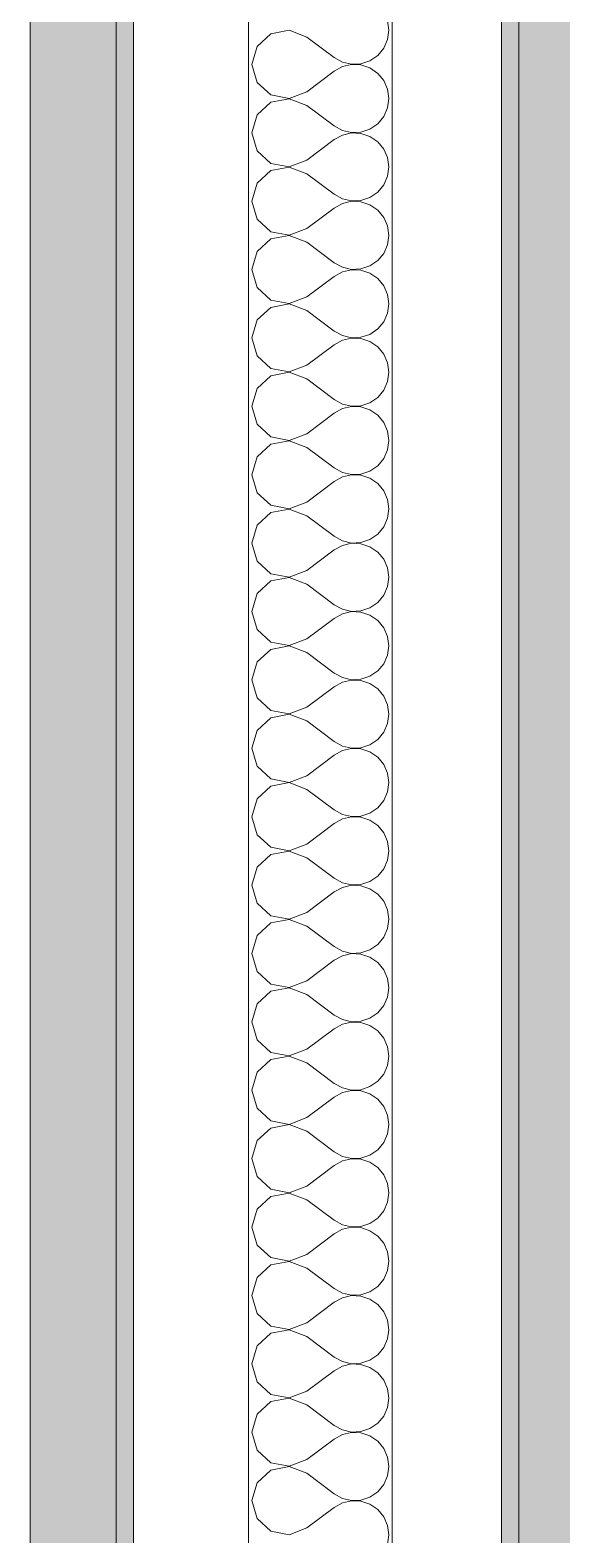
# Model space of a CAD drawing. Header units: millimetres. Extents: x -48147 to 1436659, y -488302 to 18123.
# Drawn here: x 1423918.6 to 1424011.1, y -481390 to -481128 of the extents above; entities that cross this region are included whole.
import ezdxf

# ---------------------------------------------------------------- set-up
doc = ezdxf.new("R2010")
doc.units = ezdxf.units.MM
doc.header["$MEASUREMENT"] = 0
doc.linetypes.add('Wipeout_Contour', pattern=[1000, 0, -1000])
doc.layers.add('New_A-25-M_Wall_Int', color=7, linetype='Continuous')
doc.layers.add('New_A-25-M_Wall_Int_Pen_No__1', color=7, linetype='Continuous', lineweight=13)
doc.layers.add('New_A-25-M_Wall_Int_Pen_No__107', color=7, linetype='Continuous', lineweight=15, true_color=0xa6a6a6)

# ---------------------------------------------------------------- blocks, each defined once
blk = doc.blocks.new('*X440', base_point=(1424163.9, -483032.8))
at = {"layer": 'New_A-25-M_Wall_Int_Pen_No__107', "linetype": 'Continuous'}
for p, q in [((1423981.01, -481128.04), (1423980.78, -481126.41)), ((1423960.49, -481128.66), (1423958.09, -481130.86)), ((1423963.69, -481128.06), (1423960.49, -481128.66)), ((1423966.72, -481129.23), (1423963.69, -481128.06)), ((1423980.78, -481129.66), (1423981.01, -481128.04)), ((1423958.09, -481130.86), (1423957.2, -481133.99)), ((1423966.72, -481129.23), (1423971.49, -481132.8)), ((1423979.07, -481132.43), (1423980.12, -481131.16)), ((1423980.12, -481131.16), (1423980.78, -481129.66)), ((1423957.2, -481133.99), (1423958.09, -481137.12)), ((1423971.49, -481132.8), (1423972.92, -481133.59)), ((1423972.92, -481134.38), (1423971.49, -481135.18)), ((1423972.92, -481133.59), (1423974.52, -481133.96)), ((1423974.52, -481134.01), (1423972.92, -481134.38)), ((1423974.52, -481133.96), (1423976.16, -481133.88)), ((1423976.16, -481134.09), (1423974.52, -481134.01)), ((1423976.16, -481133.88), (1423977.72, -481133.36)), ((1423977.72, -481134.62), (1423976.16, -481134.09)), ((1423977.72, -481133.36), (1423979.07, -481132.43)), ((1423966.72, -481138.75), (1423971.49, -481135.18)), ((1423979.07, -481135.55), (1423977.72, -481134.62)), ((1423980.12, -481136.81), (1423979.07, -481135.55)), ((1423980.78, -481138.31), (1423980.12, -481136.81)), ((1423958.09, -481137.12), (1423960.49, -481139.31)), ((1423960.49, -481139.31), (1423963.69, -481139.92)), ((1423963.69, -481139.92), (1423966.72, -481138.75)), ((1423981.01, -481139.94), (1423980.78, -481138.31)), ((1423960.49, -481140.57), (1423958.09, -481142.76)), ((1423963.69, -481139.96), (1423960.49, -481140.57)), ((1423966.72, -481141.13), (1423963.69, -481139.96)), ((1423966.72, -481141.13), (1423971.49, -481144.7)), ((1423980.12, -481143.07), (1423980.78, -481141.57)), ((1423980.78, -481141.57), (1423981.01, -481139.94)), ((1423958.09, -481142.76), (1423957.2, -481145.89)), ((1423971.49, -481144.7), (1423972.92, -481145.5)), ((1423977.72, -481145.26), (1423979.07, -481144.33)), ((1423979.07, -481144.33), (1423980.12, -481143.07)), ((1423957.2, -481145.89), (1423958.09, -481149.02)), ((1423966.72, -481150.65), (1423971.49, -481147.08)), ((1423972.92, -481146.29), (1423971.49, -481147.08)), ((1423972.92, -481145.5), (1423974.52, -481145.87)), ((1423974.52, -481145.92), (1423972.92, -481146.29)), ((1423974.52, -481145.87), (1423976.16, -481145.79)), ((1423976.16, -481146), (1423974.52, -481145.92)), ((1423976.16, -481145.79), (1423977.72, -481145.26)), ((1423977.72, -481146.52), (1423976.16, -481146)), ((1423979.07, -481147.45), (1423977.72, -481146.52)), ((1423980.12, -481148.72), (1423979.07, -481147.45)), ((1423958.09, -481149.02), (1423960.49, -481151.22)), ((1423980.78, -481150.22), (1423980.12, -481148.72)), ((1423960.49, -481152.47), (1423958.09, -481154.67)), ((1423960.49, -481151.22), (1423963.69, -481151.82)), ((1423963.69, -481151.87), (1423960.49, -481152.47)), ((1423963.69, -481151.82), (1423966.72, -481150.65)), ((1423966.72, -481153.04), (1423963.69, -481151.87)), ((1423981.01, -481151.84), (1423980.78, -481150.22)), ((1423980.78, -481153.47), (1423981.01, -481151.84)), ((1423958.09, -481154.67), (1423957.2, -481157.8)), ((1423966.72, -481153.04), (1423971.49, -481156.61)), ((1423979.07, -481156.24), (1423980.12, -481154.97)), ((1423980.12, -481154.97), (1423980.78, -481153.47)), ((1423957.2, -481157.8), (1423958.09, -481160.93)), ((1423971.49, -481156.61), (1423972.92, -481157.4)), ((1423972.92, -481157.4), (1423974.52, -481157.77)), ((1423974.52, -481157.82), (1423972.92, -481158.19)), ((1423974.52, -481157.77), (1423976.16, -481157.69)), ((1423976.16, -481157.9), (1423974.52, -481157.82)), ((1423976.16, -481157.69), (1423977.72, -481157.17)), ((1423977.72, -481158.43), (1423976.16, -481157.9)), ((1423977.72, -481157.17), (1423979.07, -481156.24)), ((1423966.72, -481162.56), (1423971.49, -481158.99)), ((1423972.92, -481158.19), (1423971.49, -481158.99)), ((1423979.07, -481159.36), (1423977.72, -481158.43)), ((1423980.12, -481160.62), (1423979.07, -481159.36)), ((1423958.09, -481160.93), (1423960.49, -481163.12)), ((1423960.49, -481163.12), (1423963.69, -481163.73)), ((1423963.69, -481163.73), (1423966.72, -481162.56)), ((1423980.78, -481162.12), (1423980.12, -481160.62)), ((1423981.01, -481163.75), (1423980.78, -481162.12)), ((1423960.49, -481164.38), (1423958.09, -481166.57)), ((1423963.69, -481163.77), (1423960.49, -481164.38)), ((1423966.72, -481164.94), (1423963.69, -481163.77)), ((1423966.72, -481164.94), (1423971.49, -481168.51)), ((1423980.12, -481166.88), (1423980.78, -481165.38)), ((1423980.78, -481165.38), (1423981.01, -481163.75)), ((1423958.09, -481166.57), (1423957.2, -481169.7)), ((1423977.72, -481169.07), (1423979.07, -481168.14)), ((1423979.07, -481168.14), (1423980.12, -481166.88)), ((1423957.2, -481169.7), (1423958.09, -481172.83)), ((1423966.72, -481174.46), (1423971.49, -481170.89)), ((1423971.49, -481168.51), (1423972.92, -481169.31)), ((1423972.92, -481170.1), (1423971.49, -481170.89)), ((1423972.92, -481169.31), (1423974.52, -481169.68)), ((1423974.52, -481169.73), (1423972.92, -481170.1)), ((1423974.52, -481169.68), (1423976.16, -481169.6)), ((1423976.16, -481169.81), (1423974.52, -481169.73)), ((1423976.16, -481169.6), (1423977.72, -481169.07)), ((1423977.72, -481170.33), (1423976.16, -481169.81)), ((1423979.07, -481171.26), (1423977.72, -481170.33)), ((1423958.09, -481172.83), (1423960.49, -481175.03)), ((1423980.12, -481172.52), (1423979.07, -481171.26)), ((1423980.78, -481174.03), (1423980.12, -481172.52)), ((1423960.49, -481176.28), (1423958.09, -481178.48)), ((1423960.49, -481175.03), (1423963.69, -481175.63)), ((1423963.69, -481175.68), (1423960.49, -481176.28)), ((1423963.69, -481175.63), (1423966.72, -481174.46)), ((1423966.72, -481176.84), (1423963.69, -481175.68)), ((1423981.01, -481175.65), (1423980.78, -481174.03)), ((1423980.78, -481177.28), (1423981.01, -481175.65)), ((1423958.09, -481178.48), (1423957.2, -481181.61)), ((1423966.72, -481176.84), (1423971.49, -481180.42)), ((1423979.07, -481180.05), (1423980.12, -481178.78)), ((1423980.12, -481178.78), (1423980.78, -481177.28)), ((1423971.49, -481180.42), (1423972.92, -481181.21)), ((1423972.92, -481181.21), (1423974.52, -481181.58)), ((1423974.52, -481181.58), (1423976.16, -481181.5)), ((1423976.16, -481181.5), (1423977.72, -481180.98)), ((1423977.72, -481180.98), (1423979.07, -481180.05)), ((1423957.2, -481181.61), (1423958.09, -481184.74)), ((1423966.72, -481186.37), (1423971.49, -481182.8)), ((1423972.92, -481182), (1423971.49, -481182.8)), ((1423974.52, -481181.63), (1423972.92, -481182)), ((1423976.16, -481181.71), (1423974.52, -481181.63)), ((1423977.72, -481182.23), (1423976.16, -481181.71)), ((1423979.07, -481183.16), (1423977.72, -481182.23)), ((1423980.12, -481184.43), (1423979.07, -481183.16)), ((1423958.09, -481184.74), (1423960.49, -481186.93)), ((1423963.69, -481187.53), (1423966.72, -481186.37)), ((1423980.78, -481185.93), (1423980.12, -481184.43)), ((1423981.01, -481187.56), (1423980.78, -481185.93)), ((1423960.49, -481188.19), (1423958.09, -481190.38)), ((1423960.49, -481186.93), (1423963.69, -481187.53)), ((1423963.69, -481187.58), (1423960.49, -481188.19)), ((1423966.72, -481188.75), (1423963.69, -481187.58)), ((1423966.72, -481188.75), (1423971.49, -481192.32)), ((1423980.12, -481190.69), (1423980.78, -481189.19)), ((1423980.78, -481189.19), (1423981.01, -481187.56)), ((1423958.09, -481190.38), (1423957.2, -481193.51)), ((1423977.72, -481192.88), (1423979.07, -481191.95)), ((1423979.07, -481191.95), (1423980.12, -481190.69)), ((1423957.2, -481193.51), (1423958.09, -481196.64)), ((1423971.49, -481192.32), (1423972.92, -481193.12)), ((1423972.92, -481193.91), (1423971.49, -481194.7)), ((1423972.92, -481193.12), (1423974.52, -481193.49)), ((1423974.52, -481193.54), (1423972.92, -481193.91)), ((1423974.52, -481193.49), (1423976.16, -481193.41)), ((1423976.16, -481193.61), (1423974.52, -481193.54)), ((1423976.16, -481193.41), (1423977.72, -481192.88)), ((1423977.72, -481194.14), (1423976.16, -481193.61)), ((1423979.07, -481195.07), (1423977.72, -481194.14)), ((1423958.09, -481196.64), (1423960.49, -481198.84)), ((1423966.72, -481198.27), (1423971.49, -481194.7)), ((1423980.12, -481196.33), (1423979.07, -481195.07)), ((1423980.78, -481197.84), (1423980.12, -481196.33)), ((1423960.49, -481198.84), (1423963.69, -481199.44)), ((1423963.69, -481199.49), (1423960.49, -481200.09)), ((1423963.69, -481199.44), (1423966.72, -481198.27)), ((1423966.72, -481200.65), (1423963.69, -481199.49)), ((1423981.01, -481199.46), (1423980.78, -481197.84)), ((1423980.78, -481201.09), (1423981.01, -481199.46)), ((1423958.09, -481202.29), (1423957.2, -481205.42)), ((1423960.49, -481200.09), (1423958.09, -481202.29)), ((1423966.72, -481200.65), (1423971.49, -481204.23)), ((1423980.12, -481202.59), (1423980.78, -481201.09)), ((1423971.49, -481204.23), (1423972.92, -481205.02)), ((1423972.92, -481205.02), (1423974.52, -481205.39)), ((1423976.16, -481205.31), (1423977.72, -481204.79)), ((1423977.72, -481204.79), (1423979.07, -481203.86)), ((1423979.07, -481203.86), (1423980.12, -481202.59)), ((1423957.2, -481205.42), (1423958.09, -481208.55)), ((1423966.72, -481210.18), (1423971.49, -481206.61)), ((1423972.92, -481205.81), (1423971.49, -481206.61)), ((1423974.52, -481205.44), (1423972.92, -481205.81)), ((1423974.52, -481205.39), (1423976.16, -481205.31)), ((1423976.16, -481205.52), (1423974.52, -481205.44)), ((1423977.72, -481206.04), (1423976.16, -481205.52)), ((1423979.07, -481206.97), (1423977.72, -481206.04)), ((1423980.12, -481208.24), (1423979.07, -481206.97)), ((1423958.09, -481208.55), (1423960.49, -481210.74)), ((1423963.69, -481211.34), (1423966.72, -481210.18)), ((1423980.78, -481209.74), (1423980.12, -481208.24)), ((1423981.01, -481211.37), (1423980.78, -481209.74)), ((1423960.49, -481212), (1423958.09, -481214.19)), ((1423960.49, -481210.74), (1423963.69, -481211.34)), ((1423963.69, -481211.39), (1423960.49, -481212)), ((1423966.72, -481212.56), (1423963.69, -481211.39)), ((1423966.72, -481212.56), (1423971.49, -481216.13)), ((1423980.12, -481214.5), (1423980.78, -481212.99)), ((1423980.78, -481212.99), (1423981.01, -481211.37)), ((1423958.09, -481214.19), (1423957.2, -481217.32)), ((1423979.07, -481215.76), (1423980.12, -481214.5)), ((1423957.2, -481217.32), (1423958.09, -481220.45)), ((1423971.49, -481216.13), (1423972.92, -481216.92)), ((1423972.92, -481217.72), (1423971.49, -481218.51)), ((1423972.92, -481216.92), (1423974.52, -481217.3)), ((1423974.52, -481217.34), (1423972.92, -481217.72)), ((1423974.52, -481217.3), (1423976.16, -481217.22)), ((1423976.16, -481217.42), (1423974.52, -481217.34)), ((1423976.16, -481217.22), (1423977.72, -481216.69)), ((1423977.72, -481217.95), (1423976.16, -481217.42)), ((1423977.72, -481216.69), (1423979.07, -481215.76)), ((1423979.07, -481218.88), (1423977.72, -481217.95)), ((1423958.09, -481220.45), (1423960.49, -481222.64)), ((1423966.72, -481222.08), (1423971.49, -481218.51)), ((1423980.12, -481220.14), (1423979.07, -481218.88)), ((1423980.78, -481221.65), (1423980.12, -481220.14)), ((1423960.49, -481222.64), (1423963.69, -481223.25)), ((1423963.69, -481223.3), (1423960.49, -481223.9)), ((1423963.69, -481223.25), (1423966.72, -481222.08)), ((1423966.72, -481224.46), (1423963.69, -481223.3)), ((1423981.01, -481223.27), (1423980.78, -481221.65)), ((1423980.78, -481224.9), (1423981.01, -481223.27)), ((1423960.49, -481223.9), (1423958.09, -481226.1)), ((1423966.72, -481224.46), (1423971.49, -481228.04)), ((1423980.12, -481226.4), (1423980.78, -481224.9)), ((1423958.09, -481226.1), (1423957.2, -481229.23)), ((1423971.49, -481228.04), (1423972.92, -481228.83)), ((1423976.16, -481229.12), (1423977.72, -481228.6)), ((1423977.72, -481228.6), (1423979.07, -481227.67)), ((1423979.07, -481227.67), (1423980.12, -481226.4)), ((1423957.2, -481229.23), (1423958.09, -481232.35)), ((1423966.72, -481233.99), (1423971.49, -481230.42)), ((1423972.92, -481229.62), (1423971.49, -481230.42)), ((1423972.92, -481228.83), (1423974.52, -481229.2)), ((1423974.52, -481229.25), (1423972.92, -481229.62)), ((1423974.52, -481229.2), (1423976.16, -481229.12)), ((1423976.16, -481229.33), (1423974.52, -481229.25)), ((1423977.72, -481229.85), (1423976.16, -481229.33)), ((1423979.07, -481230.78), (1423977.72, -481229.85)), ((1423980.12, -481232.05), (1423979.07, -481230.78)), ((1423958.09, -481232.35), (1423960.49, -481234.55)), ((1423980.78, -481233.55), (1423980.12, -481232.05)), ((1423981.01, -481235.18), (1423980.78, -481233.55)), ((1423960.49, -481235.81), (1423958.09, -481238)), ((1423960.49, -481234.55), (1423963.69, -481235.15)), ((1423963.69, -481235.2), (1423960.49, -481235.81)), ((1423963.69, -481235.15), (1423966.72, -481233.99)), ((1423966.72, -481236.37), (1423963.69, -481235.2)), ((1423966.72, -481236.37), (1423971.49, -481239.94)), ((1423980.78, -481236.8), (1423981.01, -481235.18)), ((1423958.09, -481238), (1423957.2, -481241.13)), ((1423979.07, -481239.57), (1423980.12, -481238.31)), ((1423980.12, -481238.31), (1423980.78, -481236.8)), ((1423957.2, -481241.13), (1423958.09, -481244.26)), ((1423971.49, -481239.94), (1423972.92, -481240.73)), ((1423972.92, -481241.53), (1423971.49, -481242.32)), ((1423972.92, -481240.73), (1423974.52, -481241.11)), ((1423974.52, -481241.15), (1423972.92, -481241.53)), ((1423974.52, -481241.11), (1423976.16, -481241.03)), ((1423976.16, -481241.23), (1423974.52, -481241.15)), ((1423976.16, -481241.03), (1423977.72, -481240.5)), ((1423977.72, -481241.76), (1423976.16, -481241.23)), ((1423977.72, -481240.5), (1423979.07, -481239.57)), ((1423979.07, -481242.69), (1423977.72, -481241.76)), ((1423958.09, -481244.26), (1423960.49, -481246.45)), ((1423966.72, -481245.89), (1423971.49, -481242.32)), ((1423980.12, -481243.95), (1423979.07, -481242.69)), ((1423980.78, -481245.46), (1423980.12, -481243.95)), ((1423960.49, -481246.45), (1423963.69, -481247.06)), ((1423963.69, -481247.06), (1423966.72, -481245.89)), ((1423981.01, -481247.08), (1423980.78, -481245.46)), ((1423960.49, -481247.71), (1423958.09, -481249.91)), ((1423963.69, -481247.11), (1423960.49, -481247.71)), ((1423966.72, -481248.27), (1423963.69, -481247.11)), ((1423966.72, -481248.27), (1423971.49, -481251.84)), ((1423980.12, -481250.21), (1423980.78, -481248.71)), ((1423980.78, -481248.71), (1423981.01, -481247.08)), ((1423958.09, -481249.91), (1423957.2, -481253.04)), ((1423971.49, -481251.84), (1423972.92, -481252.64)), ((1423977.72, -481252.41), (1423979.07, -481251.48)), ((1423979.07, -481251.48), (1423980.12, -481250.21)), ((1423957.2, -481253.04), (1423958.09, -481256.16)), ((1423966.72, -481257.8), (1423971.49, -481254.23)), ((1423972.92, -481253.43), (1423971.49, -481254.23)), ((1423972.92, -481252.64), (1423974.52, -481253.01)), ((1423974.52, -481253.06), (1423972.92, -481253.43)), ((1423974.52, -481253.01), (1423976.16, -481252.93)), ((1423976.16, -481253.14), (1423974.52, -481253.06)), ((1423976.16, -481252.93), (1423977.72, -481252.41)), ((1423977.72, -481253.66), (1423976.16, -481253.14)), ((1423979.07, -481254.59), (1423977.72, -481253.66)), ((1423980.12, -481255.86), (1423979.07, -481254.59)), ((1423958.09, -481256.16), (1423960.49, -481258.36)), ((1423980.78, -481257.36), (1423980.12, -481255.86)), ((1423981.01, -481258.99), (1423980.78, -481257.36)), ((1423960.49, -481259.62), (1423958.09, -481261.81)), ((1423960.49, -481258.36), (1423963.69, -481258.96)), ((1423963.69, -481259.01), (1423960.49, -481259.62)), ((1423963.69, -481258.96), (1423966.72, -481257.8)), ((1423966.72, -481260.18), (1423963.69, -481259.01)), ((1423980.78, -481260.61), (1423981.01, -481258.99)), ((1423958.09, -481261.81), (1423957.2, -481264.94)), ((1423966.72, -481260.18), (1423971.49, -481263.75)), ((1423979.07, -481263.38), (1423980.12, -481262.12)), ((1423980.12, -481262.12), (1423980.78, -481260.61)), ((1423957.2, -481264.94), (1423958.09, -481268.07)), ((1423971.49, -481263.75), (1423972.92, -481264.54)), ((1423972.92, -481265.34), (1423971.49, -481266.13)), ((1423972.92, -481264.54), (1423974.52, -481264.92)), ((1423974.52, -481264.96), (1423972.92, -481265.34)), ((1423974.52, -481264.92), (1423976.16, -481264.84)), ((1423976.16, -481265.04), (1423974.52, -481264.96)), ((1423976.16, -481264.84), (1423977.72, -481264.31)), ((1423977.72, -481265.57), (1423976.16, -481265.04)), ((1423977.72, -481264.31), (1423979.07, -481263.38)), ((1423966.72, -481269.7), (1423971.49, -481266.13)), ((1423979.07, -481266.5), (1423977.72, -481265.57)), ((1423980.12, -481267.76), (1423979.07, -481266.5)), ((1423980.78, -481269.27), (1423980.12, -481267.76)), ((1423958.09, -481268.07), (1423960.49, -481270.26)), ((1423960.49, -481270.26), (1423963.69, -481270.87)), ((1423963.69, -481270.87), (1423966.72, -481269.7)), ((1423981.01, -481270.89), (1423980.78, -481269.27)), ((1423960.49, -481271.52), (1423958.09, -481273.72)), ((1423963.69, -481270.92), (1423960.49, -481271.52)), ((1423966.72, -481272.08), (1423963.69, -481270.92)), ((1423966.72, -481272.08), (1423971.49, -481275.65)), ((1423980.12, -481274.02), (1423980.78, -481272.52)), ((1423980.78, -481272.52), (1423981.01, -481270.89)), ((1423958.09, -481273.72), (1423957.2, -481276.84)), ((1423971.49, -481275.65), (1423972.92, -481276.45)), ((1423977.72, -481276.22), (1423979.07, -481275.29)), ((1423979.07, -481275.29), (1423980.12, -481274.02)), ((1423957.2, -481276.84), (1423958.09, -481279.97)), ((1423966.72, -481281.61), (1423971.49, -481278.04)), ((1423972.92, -481277.24), (1423971.49, -481278.04)), ((1423972.92, -481276.45), (1423974.52, -481276.82)), ((1423974.52, -481276.87), (1423972.92, -481277.24)), ((1423974.52, -481276.82), (1423976.16, -481276.74)), ((1423976.16, -481276.95), (1423974.52, -481276.87)), ((1423976.16, -481276.74), (1423977.72, -481276.22)), ((1423977.72, -481277.47), (1423976.16, -481276.95)), ((1423979.07, -481278.4), (1423977.72, -481277.47)), ((1423980.12, -481279.67), (1423979.07, -481278.4)), ((1423958.09, -481279.97), (1423960.49, -481282.17)), ((1423980.78, -481281.17), (1423980.12, -481279.67)), ((1423960.49, -481283.43), (1423958.09, -481285.62)), ((1423960.49, -481282.17), (1423963.69, -481282.77)), ((1423963.69, -481282.82), (1423960.49, -481283.43)), ((1423963.69, -481282.77), (1423966.72, -481281.61)), ((1423966.72, -481283.99), (1423963.69, -481282.82)), ((1423981.01, -481282.8), (1423980.78, -481281.17)), ((1423980.78, -481284.42), (1423981.01, -481282.8)), ((1423958.09, -481285.62), (1423957.2, -481288.75)), ((1423966.72, -481283.99), (1423971.49, -481287.56)), ((1423979.07, -481287.19), (1423980.12, -481285.93)), ((1423980.12, -481285.93), (1423980.78, -481284.42)), ((1423957.2, -481288.75), (1423958.09, -481291.88)), ((1423971.49, -481287.56), (1423972.92, -481288.35)), ((1423972.92, -481288.35), (1423974.52, -481288.73)), ((1423974.52, -481288.77), (1423972.92, -481289.15)), ((1423974.52, -481288.73), (1423976.16, -481288.65)), ((1423976.16, -481288.85), (1423974.52, -481288.77)), ((1423976.16, -481288.65), (1423977.72, -481288.12)), ((1423977.72, -481289.38), (1423976.16, -481288.85)), ((1423977.72, -481288.12), (1423979.07, -481287.19)), ((1423966.72, -481293.51), (1423971.49, -481289.94)), ((1423972.92, -481289.15), (1423971.49, -481289.94)), ((1423979.07, -481290.31), (1423977.72, -481289.38)), ((1423980.12, -481291.57), (1423979.07, -481290.31)), ((1423980.78, -481293.08), (1423980.12, -481291.57)), ((1423958.09, -481291.88), (1423960.49, -481294.07)), ((1423960.49, -481294.07), (1423963.69, -481294.68)), ((1423963.69, -481294.68), (1423966.72, -481293.51)), ((1423981.01, -481294.7), (1423980.78, -481293.08)), ((1423960.49, -481295.33), (1423958.09, -481297.52)), ((1423963.69, -481294.73), (1423960.49, -481295.33)), ((1423966.72, -481295.89), (1423963.69, -481294.73)), ((1423966.72, -481295.89), (1423971.49, -481299.46)), ((1423980.12, -481297.83), (1423980.78, -481296.33)), ((1423980.78, -481296.33), (1423981.01, -481294.7)), ((1423958.09, -481297.52), (1423957.2, -481300.65)), ((1423977.72, -481300.03), (1423979.07, -481299.1)), ((1423979.07, -481299.1), (1423980.12, -481297.83)), ((1423957.2, -481300.65), (1423958.09, -481303.78)), ((1423966.72, -481305.42), (1423971.49, -481301.84)), ((1423971.49, -481299.46), (1423972.92, -481300.26)), ((1423972.92, -481301.05), (1423971.49, -481301.84)), ((1423972.92, -481300.26), (1423974.52, -481300.63)), ((1423974.52, -481300.68), (1423972.92, -481301.05)), ((1423974.52, -481300.63), (1423976.16, -481300.55)), ((1423976.16, -481300.76), (1423974.52, -481300.68)), ((1423976.16, -481300.55), (1423977.72, -481300.03)), ((1423977.72, -481301.28), (1423976.16, -481300.76)), ((1423979.07, -481302.21), (1423977.72, -481301.28)), ((1423958.09, -481303.78), (1423960.49, -481305.98)), ((1423980.12, -481303.48), (1423979.07, -481302.21)), ((1423980.78, -481304.98), (1423980.12, -481303.48)), ((1423960.49, -481307.23), (1423958.09, -481309.43)), ((1423960.49, -481305.98), (1423963.69, -481306.58)), ((1423963.69, -481306.63), (1423960.49, -481307.23)), ((1423963.69, -481306.58), (1423966.72, -481305.42)), ((1423966.72, -481307.8), (1423963.69, -481306.63)), ((1423981.01, -481306.61), (1423980.78, -481304.98)), ((1423980.78, -481308.23), (1423981.01, -481306.61)), ((1423958.09, -481309.43), (1423957.2, -481312.56)), ((1423966.72, -481307.8), (1423971.49, -481311.37)), ((1423979.07, -481311), (1423980.12, -481309.74)), ((1423980.12, -481309.74), (1423980.78, -481308.23)), ((1423971.49, -481311.37), (1423972.92, -481312.16)), ((1423972.92, -481312.16), (1423974.52, -481312.53)), ((1423974.52, -481312.53), (1423976.16, -481312.46)), ((1423976.16, -481312.46), (1423977.72, -481311.93)), ((1423977.72, -481311.93), (1423979.07, -481311)), ((1423957.2, -481312.56), (1423958.09, -481315.69)), ((1423966.72, -481317.32), (1423971.49, -481313.75)), ((1423972.92, -481312.95), (1423971.49, -481313.75)), ((1423974.52, -481312.58), (1423972.92, -481312.95)), ((1423976.16, -481312.66), (1423974.52, -481312.58)), ((1423977.72, -481313.19), (1423976.16, -481312.66)), ((1423979.07, -481314.12), (1423977.72, -481313.19)), ((1423980.12, -481315.38), (1423979.07, -481314.12)), ((1423958.09, -481315.69), (1423960.49, -481317.88)), ((1423963.69, -481318.49), (1423966.72, -481317.32)), ((1423980.78, -481316.88), (1423980.12, -481315.38)), ((1423981.01, -481318.51), (1423980.78, -481316.88)), ((1423960.49, -481319.14), (1423958.09, -481321.33)), ((1423960.49, -481317.88), (1423963.69, -481318.49)), ((1423963.69, -481318.54), (1423960.49, -481319.14)), ((1423966.72, -481319.7), (1423963.69, -481318.54)), ((1423966.72, -481319.7), (1423971.49, -481323.27)), ((1423980.12, -481321.64), (1423980.78, -481320.14)), ((1423980.78, -481320.14), (1423981.01, -481318.51)), ((1423958.09, -481321.33), (1423957.2, -481324.46)), ((1423977.72, -481323.84), (1423979.07, -481322.91)), ((1423979.07, -481322.91), (1423980.12, -481321.64)), ((1423957.2, -481324.46), (1423958.09, -481327.59)), ((1423971.49, -481323.27), (1423972.92, -481324.07)), ((1423972.92, -481324.86), (1423971.49, -481325.65)), ((1423972.92, -481324.07), (1423974.52, -481324.44)), ((1423974.52, -481324.49), (1423972.92, -481324.86)), ((1423974.52, -481324.44), (1423976.16, -481324.36)), ((1423976.16, -481324.57), (1423974.52, -481324.49)), ((1423976.16, -481324.36), (1423977.72, -481323.84)), ((1423977.72, -481325.09), (1423976.16, -481324.57)), ((1423979.07, -481326.02), (1423977.72, -481325.09)), ((1423958.09, -481327.59), (1423960.49, -481329.79)), ((1423966.72, -481329.23), (1423971.49, -481325.65)), ((1423980.12, -481327.29), (1423979.07, -481326.02)), ((1423980.78, -481328.79), (1423980.12, -481327.29)), ((1423960.49, -481329.79), (1423963.69, -481330.39)), ((1423963.69, -481330.44), (1423960.49, -481331.04)), ((1423963.69, -481330.39), (1423966.72, -481329.23)), ((1423966.72, -481331.61), (1423963.69, -481330.44)), ((1423981.01, -481330.42), (1423980.78, -481328.79)), ((1423980.78, -481332.04), (1423981.01, -481330.42)), ((1423958.09, -481333.24), (1423957.2, -481336.37)), ((1423960.49, -481331.04), (1423958.09, -481333.24)), ((1423966.72, -481331.61), (1423971.49, -481335.18)), ((1423980.12, -481333.55), (1423980.78, -481332.04)), ((1423971.49, -481335.18), (1423972.92, -481335.97)), ((1423972.92, -481335.97), (1423974.52, -481336.34)), ((1423976.16, -481336.26), (1423977.72, -481335.74)), ((1423977.72, -481335.74), (1423979.07, -481334.81)), ((1423979.07, -481334.81), (1423980.12, -481333.55)), ((1423957.2, -481336.37), (1423958.09, -481339.5)), ((1423966.72, -481341.13), (1423971.49, -481337.56)), ((1423972.92, -481336.76), (1423971.49, -481337.56)), ((1423974.52, -481336.39), (1423972.92, -481336.76)), ((1423974.52, -481336.34), (1423976.16, -481336.26)), ((1423976.16, -481336.47), (1423974.52, -481336.39)), ((1423977.72, -481337), (1423976.16, -481336.47)), ((1423979.07, -481337.93), (1423977.72, -481337)), ((1423980.12, -481339.19), (1423979.07, -481337.93)), ((1423958.09, -481339.5), (1423960.49, -481341.69)), ((1423963.69, -481342.3), (1423966.72, -481341.13)), ((1423980.78, -481340.69), (1423980.12, -481339.19)), ((1423981.01, -481342.32), (1423980.78, -481340.69)), ((1423960.49, -481342.95), (1423958.09, -481345.14)), ((1423960.49, -481341.69), (1423963.69, -481342.3)), ((1423963.69, -481342.34), (1423960.49, -481342.95)), ((1423966.72, -481343.51), (1423963.69, -481342.34)), ((1423966.72, -481343.51), (1423971.49, -481347.08)), ((1423980.12, -481345.45), (1423980.78, -481343.95)), ((1423980.78, -481343.95), (1423981.01, -481342.32)), ((1423958.09, -481345.14), (1423957.2, -481348.27)), ((1423979.07, -481346.71), (1423980.12, -481345.45)), ((1423957.2, -481348.27), (1423958.09, -481351.4)), ((1423971.49, -481347.08), (1423972.92, -481347.88)), ((1423972.92, -481348.67), (1423971.49, -481349.46)), ((1423972.92, -481347.88), (1423974.52, -481348.25)), ((1423974.52, -481348.3), (1423972.92, -481348.67)), ((1423974.52, -481348.25), (1423976.16, -481348.17)), ((1423976.16, -481348.38), (1423974.52, -481348.3)), ((1423976.16, -481348.17), (1423977.72, -481347.64)), ((1423977.72, -481348.9), (1423976.16, -481348.38)), ((1423977.72, -481347.64), (1423979.07, -481346.71)), ((1423979.07, -481349.83), (1423977.72, -481348.9)), ((1423958.09, -481351.4), (1423960.49, -481353.6)), ((1423966.72, -481353.04), (1423971.49, -481349.46)), ((1423980.12, -481351.1), (1423979.07, -481349.83)), ((1423980.78, -481352.6), (1423980.12, -481351.1)), ((1423960.49, -481353.6), (1423963.69, -481354.2)), ((1423963.69, -481354.25), (1423960.49, -481354.85)), ((1423963.69, -481354.2), (1423966.72, -481353.04)), ((1423966.72, -481355.42), (1423963.69, -481354.25)), ((1423981.01, -481354.23), (1423980.78, -481352.6)), ((1423980.78, -481355.85), (1423981.01, -481354.23)), ((1423958.09, -481357.05), (1423957.2, -481360.18)), ((1423960.49, -481354.85), (1423958.09, -481357.05)), ((1423966.72, -481355.42), (1423971.49, -481358.99)), ((1423980.12, -481357.35), (1423980.78, -481355.85)), ((1423971.49, -481358.99), (1423972.92, -481359.78)), ((1423976.16, -481360.07), (1423977.72, -481359.55)), ((1423977.72, -481359.55), (1423979.07, -481358.62)), ((1423979.07, -481358.62), (1423980.12, -481357.35)), ((1423957.2, -481360.18), (1423958.09, -481363.31)), ((1423966.72, -481364.94), (1423971.49, -481361.37)), ((1423972.92, -481360.57), (1423971.49, -481361.37)), ((1423972.92, -481359.78), (1423974.52, -481360.15)), ((1423974.52, -481360.2), (1423972.92, -481360.57)), ((1423974.52, -481360.15), (1423976.16, -481360.07)), ((1423976.16, -481360.28), (1423974.52, -481360.2)), ((1423977.72, -481360.81), (1423976.16, -481360.28)), ((1423979.07, -481361.74), (1423977.72, -481360.81)), ((1423980.12, -481363), (1423979.07, -481361.74)), ((1423958.09, -481363.31), (1423960.49, -481365.5)), ((1423980.78, -481364.5), (1423980.12, -481363)), ((1423981.01, -481366.13), (1423980.78, -481364.5)), ((1423960.49, -481366.76), (1423958.09, -481368.95)), ((1423960.49, -481365.5), (1423963.69, -481366.11)), ((1423963.69, -481366.15), (1423960.49, -481366.76)), ((1423963.69, -481366.11), (1423966.72, -481364.94)), ((1423966.72, -481367.32), (1423963.69, -481366.15)), ((1423966.72, -481367.32), (1423971.49, -481370.89)), ((1423980.78, -481367.76), (1423981.01, -481366.13)), ((1423958.09, -481368.95), (1423957.2, -481372.08)), ((1423979.07, -481370.52), (1423980.12, -481369.26)), ((1423980.12, -481369.26), (1423980.78, -481367.76)), ((1423957.2, -481372.08), (1423958.09, -481375.21)), ((1423971.49, -481370.89), (1423972.92, -481371.69)), ((1423972.92, -481372.48), (1423971.49, -481373.27)), ((1423972.92, -481371.69), (1423974.52, -481372.06)), ((1423974.52, -481372.11), (1423972.92, -481372.48)), ((1423974.52, -481372.06), (1423976.16, -481371.98)), ((1423976.16, -481372.19), (1423974.52, -481372.11)), ((1423976.16, -481371.98), (1423977.72, -481371.45)), ((1423977.72, -481372.71), (1423976.16, -481372.19)), ((1423977.72, -481371.45), (1423979.07, -481370.52)), ((1423979.07, -481373.64), (1423977.72, -481372.71)), ((1423958.09, -481375.21), (1423960.49, -481377.41)), ((1423966.72, -481376.84), (1423971.49, -481373.27)), ((1423980.12, -481374.91), (1423979.07, -481373.64)), ((1423980.78, -481376.41), (1423980.12, -481374.91)), ((1423960.49, -481377.41), (1423963.69, -481378.01)), ((1423963.69, -481378.01), (1423966.72, -481376.84)), ((1423981.01, -481378.04), (1423980.78, -481376.41)), ((1423960.49, -481378.66), (1423958.09, -481380.86)), ((1423963.69, -481378.06), (1423960.49, -481378.66)), ((1423966.72, -481379.23), (1423963.69, -481378.06)), ((1423966.72, -481379.23), (1423971.49, -481382.8)), ((1423980.12, -481381.16), (1423980.78, -481379.66)), ((1423980.78, -481379.66), (1423981.01, -481378.04)), ((1423958.09, -481380.86), (1423957.2, -481383.99)), ((1423971.49, -481382.8), (1423972.92, -481383.59)), ((1423977.72, -481383.36), (1423979.07, -481382.43)), ((1423979.07, -481382.43), (1423980.12, -481381.16)), ((1423957.2, -481383.99), (1423958.09, -481387.12)), ((1423966.72, -481388.75), (1423971.49, -481385.18)), ((1423972.92, -481384.38), (1423971.49, -481385.18)), ((1423972.92, -481383.59), (1423974.52, -481383.96)), ((1423974.52, -481384.01), (1423972.92, -481384.38)), ((1423974.52, -481383.96), (1423976.16, -481383.88)), ((1423976.16, -481384.09), (1423974.52, -481384.01)), ((1423976.16, -481383.88), (1423977.72, -481383.36)), ((1423977.72, -481384.62), (1423976.16, -481384.09)), ((1423979.07, -481385.55), (1423977.72, -481384.62)), ((1423980.12, -481386.81), (1423979.07, -481385.55)), ((1423958.09, -481387.12), (1423960.49, -481389.31)), ((1423980.78, -481388.31), (1423980.12, -481386.81)), ((1423981.01, -481389.94), (1423980.78, -481388.31)), ((1423960.49, -481389.31), (1423963.69, -481389.92)), ((1423963.69, -481389.92), (1423966.72, -481388.75)), ((1423980.78, -481391.57), (1423981.01, -481389.94))]:
    blk.add_line(p, q, dxfattribs=at)
blk = doc.blocks.new('Section Elem_410_2', base_point=(1424163.9, -483032.8))
at = {"layer": 'New_A-25-M_Wall_Int_Pen_No__107', "linetype": 'Continuous'}
for points in [[(1423918.6, -479432.8), (1423918.6, -483032.8), (1423933.6, -483032.8), (1423933.6, -479432.8)], [(1424003.6, -483032.8), (1424018.6, -483032.8), (1424018.6, -479432.8), (1424003.6, -479432.8)]]:
    blk.add_hatch(color=256, dxfattribs=at).paths.add_polyline_path(points)
at = {"layer": 'New_A-25-M_Wall_Int_Pen_No__107', "linetype": 'Continuous', "lineweight": 0, "true_color": 0x535353}
blk.add_hatch(color=251, dxfattribs=at).paths.add_polyline_path([(1423933.6, -483032.8), (1423936.6, -483032.8), (1423936.6, -479432.8), (1423933.6, -479432.8)])
at = {"layer": 'New_A-25-M_Wall_Int_Pen_No__1', "linetype": 'Continuous'}
for p, q in [((1423933.6, -479432.8), (1423933.6, -483032.8)), ((1424003.6, -479432.8), (1424003.6, -483032.8)), ((1423918.6, -480032.8), (1423918.6, -483032.8))]:
    blk.add_line(p, q, dxfattribs=at)
at = {"color": 254, "linetype": 'Wipeout_Contour', "lineweight": 0, "ltscale": 6012269.916096348}
blk.add_wipeout([(1423936.6, -483032.8), (1423956.6, -483032.8), (1423956.6, -479432.8), (1423936.6, -479432.8)], dxfattribs=at).dxf.layer = 'New_A-25-M_Wall_Int'
at = {"layer": 'New_A-25-M_Wall_Int_Pen_No__1', "linetype": 'Continuous'}
blk.add_line((1423936.6, -479432.8), (1423936.6, -483032.8), dxfattribs=at)
at = {"color": 254, "linetype": 'Wipeout_Contour', "lineweight": 0, "ltscale": 6012355.178622401}
blk.add_wipeout([(1423956.6, -483032.8), (1423981.6, -483032.8), (1423981.6, -479432.8), (1423956.6, -479432.8)], dxfattribs=at).dxf.layer = 'New_A-25-M_Wall_Int'
at = {"layer": 'New_A-25-M_Wall_Int_Pen_No__1', "linetype": 'Continuous'}
blk.add_line((1423956.6, -479432.8), (1423956.6, -483032.8), dxfattribs=at)
at = {"layer": 'New_A-25-M_Wall_Int'}
blk.add_blockref('*X440', (1424163.9, -483032.8), dxfattribs=at)
at = {"color": 254, "linetype": 'Wipeout_Contour', "lineweight": 0, "ltscale": 6012438.546540481}
blk.add_wipeout([(1423981.6, -483032.8), (1424000.6, -483032.8), (1424000.6, -479432.8), (1423981.6, -479432.8)], dxfattribs=at).dxf.layer = 'New_A-25-M_Wall_Int'
at = {"layer": 'New_A-25-M_Wall_Int_Pen_No__107', "linetype": 'Continuous', "lineweight": 0, "true_color": 0x535353}
blk.add_hatch(color=251, dxfattribs=at).paths.add_polyline_path([(1424000.6, -483032.8), (1424003.6, -483032.8), (1424003.6, -479432.8), (1424000.6, -479432.8)])
at = {"layer": 'New_A-25-M_Wall_Int_Pen_No__1', "linetype": 'Continuous'}
for p, q in [((1423981.6, -479432.8), (1423981.6, -483032.8)), ((1424000.6, -479432.8), (1424000.6, -483032.8))]:
    blk.add_line(p, q, dxfattribs=at)

msp = doc.modelspace()

# ---------------------------------------------------------------- block references
at = {"layer": 'New_A-25-M_Wall_Int'}
msp.add_blockref('Section Elem_410_2', (1424163.9, -483032.8), dxfattribs=at)

doc.saveas('drawing.dxf')
